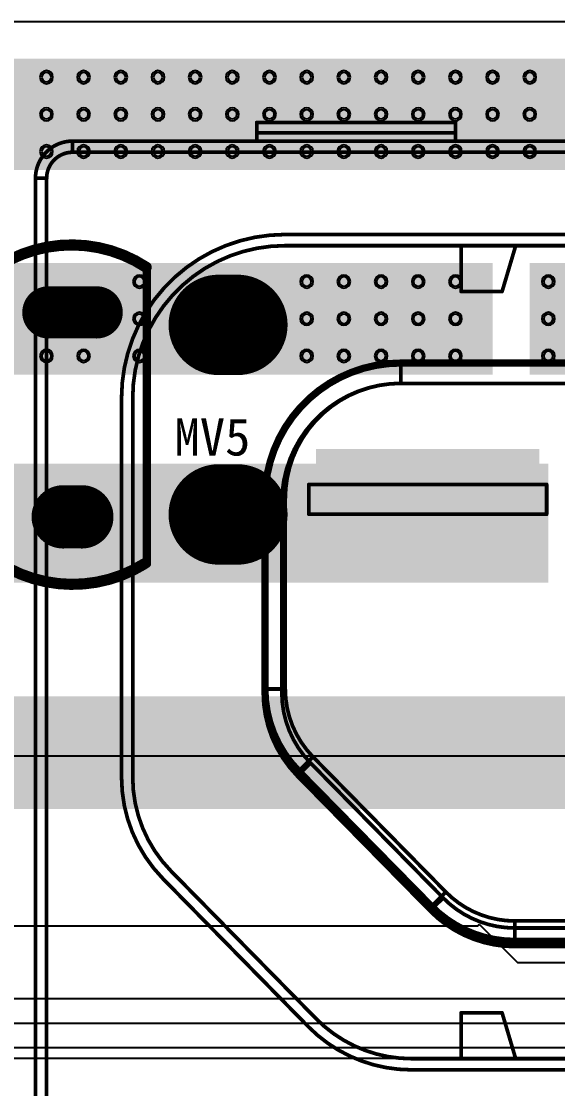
# Model space of a CAD drawing. Header units: inches. Extents: x 32166 to 66782, y 2386 to 7162.
# Drawn here: x 33259.8 to 33324.7, y 3836.2 to 3965.4 of the extents above; entities that cross this region are included whole.
import ezdxf

# ---------------------------------------------------------------- set-up
doc = ezdxf.new("R2010")
doc.units = ezdxf.units.IN
doc.header["$LTSCALE"] = 0.64311
doc.header["$MEASUREMENT"] = 0
for name, color, linetype in [('KEEPOUTLAYER', 6, 'CONTINUOUS'), ('MULTILAYER', 9, 'CONTINUOUS'), ('TOPLAYER', 1, 'CONTINUOUS'), ('TOPOVERLAY', 2, 'CONTINUOUS'), ('TOPSOLDER', 216, 'CONTINUOUS')]:
    doc.layers.add(name, color=color, linetype=linetype)
doc.styles.get("Standard").update_dxf_attribs({"font": 'txt', "width": 0.8})

msp = doc.modelspace()

# ---------------------------------------------------------------- linework, layer by layer
at = {"layer": 'KEEPOUTLAYER'}
msp.add_line((32666.61, 3965.35), (34174.11, 3965.35), dxfattribs=at)
at = {"layer": 'MULTILAYER'}
for points, const_width in [([(33283.72, 3928.61), (33285.97, 3928.61)], 11.25), ([(33268.94, 3930.12), (33263.09, 3930.12)], 5.4), ([(33283.72, 3905.66), (33285.97, 3905.66)], 11.25), ([(33267.14, 3905.37), (33264.89, 3905.37)], 6.75)]:
    msp.add_lwpolyline(points, dxfattribs=dict(at, const_width=const_width))
for points, const_width in [([(33286.53, 3928.61, 1), (33280.91, 3928.61, 1)], 5.63), ([(33288.78, 3928.61, 1), (33283.16, 3928.61, 1)], 5.63), ([(33263.09, 3931.47, 1), (33263.09, 3928.77, 1)], 2.7), ([(33268.94, 3931.47, 1), (33268.94, 3928.77, 1)], 2.7), ([(33286.53, 3905.66, 1), (33280.91, 3905.66, 1)], 5.63), ([(33288.78, 3905.66, 1), (33283.16, 3905.66, 1)], 5.63), ([(33264.89, 3907.06, 1), (33264.89, 3903.68, 1)], 3.37), ([(33267.14, 3907.06, 1), (33267.14, 3903.68, 1)], 3.37)]:
    msp.add_lwpolyline(points, format="xyb", close=True, dxfattribs=dict(at, const_width=const_width))
for centre, start, end in [((33262.86, 3958.6), 0, 180), ((33267.36, 3958.6), 0, 180), ((33271.86, 3958.6), 0, 180), ((33276.36, 3958.6), 0, 180), ((33280.86, 3958.6), 0, 180), ((33285.36, 3958.6), 0, 180), ((33289.86, 3958.6), 0, 180), ((33294.36, 3958.6), 0, 180), ((33298.86, 3958.6), 0, 180), ((33303.36, 3958.6), 0, 180), ((33307.86, 3958.6), 0, 180), ((33312.36, 3958.6), 0, 180), ((33316.86, 3958.6), 0, 180), ((33321.36, 3958.6), 0, 180), ((33262.86, 3958.6), 180, 0), ((33267.36, 3958.6), 180, 0), ((33271.86, 3958.6), 180, 0), ((33276.36, 3958.6), 180, 0), ((33280.86, 3958.6), 180, 0), ((33285.36, 3958.6), 180, 0), ((33289.86, 3958.6), 180, 0), ((33294.36, 3958.6), 180, 0), ((33298.86, 3958.6), 180, 0), ((33303.36, 3958.6), 180, 0), ((33307.86, 3958.6), 180, 0), ((33312.36, 3958.6), 180, 0), ((33316.86, 3958.6), 180, 0), ((33321.36, 3958.6), 180, 0), ((33262.86, 3954.1), 0, 180), ((33262.86, 3954.1), 180, 0), ((33267.36, 3954.1), 0, 180), ((33267.36, 3954.1), 180, 0), ((33271.86, 3954.1), 0, 180), ((33271.86, 3954.1), 180, 0), ((33276.36, 3954.1), 0, 180), ((33276.36, 3954.1), 180, 0), ((33280.86, 3954.1), 0, 180), ((33280.86, 3954.1), 180, 0), ((33285.36, 3954.1), 0, 180), ((33285.36, 3954.1), 180, 0), ((33289.86, 3954.1), 0, 180), ((33289.86, 3954.1), 180, 0), ((33294.36, 3954.1), 0, 180), ((33294.36, 3954.1), 180, 0), ((33298.86, 3954.1), 0, 180), ((33298.86, 3954.1), 180, 0), ((33303.36, 3954.1), 0, 180), ((33303.36, 3954.1), 180, 0), ((33307.86, 3954.1), 0, 180), ((33307.86, 3954.1), 180, 0), ((33312.36, 3954.1), 0, 180), ((33312.36, 3954.1), 180, 0), ((33316.86, 3954.1), 0, 180), ((33316.86, 3954.1), 180, 0), ((33321.36, 3954.1), 0, 180), ((33321.36, 3954.1), 180, 0), ((33262.86, 3949.6), 0, 180), ((33267.36, 3949.6), 0, 180), ((33271.86, 3949.6), 0, 180), ((33276.36, 3949.6), 0, 180), ((33280.86, 3949.6), 0, 180), ((33285.36, 3949.6), 0, 180), ((33289.86, 3949.6), 0, 180), ((33294.36, 3949.6), 0, 180), ((33298.86, 3949.6), 0, 180), ((33303.36, 3949.6), 0, 180), ((33307.86, 3949.6), 0, 180), ((33312.36, 3949.6), 0, 180), ((33316.86, 3949.6), 0, 180), ((33321.36, 3949.6), 0, 180), ((33262.86, 3949.6), 180, 0), ((33267.36, 3949.6), 180, 0), ((33271.86, 3949.6), 180, 0), ((33276.36, 3949.6), 180, 0), ((33280.86, 3949.6), 180, 0), ((33285.36, 3949.6), 180, 0), ((33289.86, 3949.6), 180, 0), ((33294.36, 3949.6), 180, 0), ((33298.86, 3949.6), 180, 0), ((33303.36, 3949.6), 180, 0), ((33307.86, 3949.6), 180, 0), ((33312.36, 3949.6), 180, 0), ((33316.86, 3949.6), 180, 0), ((33321.36, 3949.6), 180, 0), ((33274.11, 3933.85), 0, 180), ((33294.36, 3933.85), 0, 180), ((33298.86, 3933.85), 0, 180), ((33303.36, 3933.85), 0, 180), ((33307.86, 3933.85), 0, 180), ((33312.36, 3933.85), 0, 180), ((33323.61, 3933.85), 0, 180), ((33274.11, 3933.85), 180, 0), ((33294.36, 3933.85), 180, 0), ((33298.86, 3933.85), 180, 0), ((33303.36, 3933.85), 180, 0), ((33307.86, 3933.85), 180, 0), ((33312.36, 3933.85), 180, 0), ((33323.61, 3933.85), 180, 0), ((33274.11, 3929.35), 0, 180), ((33274.11, 3929.35), 180, 0), ((33294.36, 3929.35), 0, 180), ((33294.36, 3929.35), 180, 0), ((33298.86, 3929.35), 0, 180), ((33298.86, 3929.35), 180, 0), ((33303.36, 3929.35), 0, 180), ((33303.36, 3929.35), 180, 0), ((33307.86, 3929.35), 0, 180), ((33307.86, 3929.35), 180, 0), ((33312.36, 3929.35), 0, 180), ((33312.36, 3929.35), 180, 0), ((33323.61, 3929.35), 0, 180), ((33323.61, 3929.35), 180, 0), ((33262.86, 3924.85), 0, 180), ((33267.36, 3924.85), 0, 180), ((33274.11, 3924.85), 0, 180), ((33294.36, 3924.85), 0, 180), ((33298.86, 3924.85), 0, 180), ((33303.36, 3924.85), 0, 180), ((33307.86, 3924.85), 0, 180), ((33312.36, 3924.85), 0, 180), ((33323.61, 3924.85), 0, 180), ((33262.86, 3924.85), 180, 0), ((33267.36, 3924.85), 180, 0), ((33274.11, 3924.85), 180, 0), ((33294.36, 3924.85), 180, 0), ((33298.86, 3924.85), 180, 0), ((33303.36, 3924.85), 180, 0), ((33307.86, 3924.85), 180, 0), ((33312.36, 3924.85), 180, 0), ((33323.61, 3924.85), 180, 0)]:
    msp.add_arc(centre, 0.562, start, end, dxfattribs=at)
msp.add_solid([(33322.06, 3913.11), (33295.96, 3913.11), (33322.06, 3901.86), (33295.96, 3901.86)], dxfattribs=at)
at = {"layer": 'TOPLAYER'}
for p, q in [((33203.82, 3855.87), (33315.06, 3855.87)), ((33315.06, 3855.87), (33315.24, 3856.05)), ((33315.24, 3856.05), (33319.88, 3851.41)), ((33319.88, 3851.41), (33360.33, 3851.41)), ((33365.42, 3847.02), (33232.65, 3847.02)), ((33231.43, 3844.07), (33379.71, 3844.07)), ((33233.93, 3841.12), (33378.27, 3841.12)), ((33378.09, 3839.8), (33242.21, 3839.8))]:
    msp.add_line(p, q, dxfattribs=at)
for points, const_width in [([(33283.72, 3928.61), (33285.97, 3928.61)], 11.25), ([(33268.94, 3930.12), (33263.09, 3930.12)], 5.4), ([(33283.72, 3905.66), (33285.97, 3905.66)], 11.25), ([(33267.14, 3905.37), (33264.89, 3905.37)], 6.75)]:
    msp.add_lwpolyline(points, dxfattribs=dict(at, const_width=const_width))
for points, const_width in [([(33286.53, 3928.61, 1), (33280.91, 3928.61, 1)], 5.63), ([(33288.78, 3928.61, 1), (33283.16, 3928.61, 1)], 5.63), ([(33263.09, 3931.47, 1), (33263.09, 3928.77, 1)], 2.7), ([(33268.94, 3931.47, 1), (33268.94, 3928.77, 1)], 2.7), ([(33286.53, 3905.66, 1), (33280.91, 3905.66, 1)], 5.63), ([(33288.78, 3905.66, 1), (33283.16, 3905.66, 1)], 5.63), ([(33264.89, 3907.06, 1), (33264.89, 3903.68, 1)], 3.37), ([(33267.14, 3907.06, 1), (33267.14, 3903.68, 1)], 3.37)]:
    msp.add_lwpolyline(points, format="xyb", close=True, dxfattribs=dict(at, const_width=const_width))
for centre, start, end in [((33262.86, 3958.6), 0, 180), ((33267.36, 3958.6), 0, 180), ((33271.86, 3958.6), 0, 180), ((33276.36, 3958.6), 0, 180), ((33280.86, 3958.6), 0, 180), ((33285.36, 3958.6), 0, 180), ((33289.86, 3958.6), 0, 180), ((33294.36, 3958.6), 0, 180), ((33298.86, 3958.6), 0, 180), ((33303.36, 3958.6), 0, 180), ((33307.86, 3958.6), 0, 180), ((33312.36, 3958.6), 0, 180), ((33316.86, 3958.6), 0, 180), ((33321.36, 3958.6), 0, 180), ((33262.86, 3958.6), 180, 0), ((33267.36, 3958.6), 180, 0), ((33271.86, 3958.6), 180, 0), ((33276.36, 3958.6), 180, 0), ((33280.86, 3958.6), 180, 0), ((33285.36, 3958.6), 180, 0), ((33289.86, 3958.6), 180, 0), ((33294.36, 3958.6), 180, 0), ((33298.86, 3958.6), 180, 0), ((33303.36, 3958.6), 180, 0), ((33307.86, 3958.6), 180, 0), ((33312.36, 3958.6), 180, 0), ((33316.86, 3958.6), 180, 0), ((33321.36, 3958.6), 180, 0), ((33262.86, 3954.1), 0, 180), ((33262.86, 3954.1), 180, 0), ((33267.36, 3954.1), 0, 180), ((33267.36, 3954.1), 180, 0), ((33271.86, 3954.1), 0, 180), ((33271.86, 3954.1), 180, 0), ((33276.36, 3954.1), 0, 180), ((33276.36, 3954.1), 180, 0), ((33280.86, 3954.1), 0, 180), ((33280.86, 3954.1), 180, 0), ((33285.36, 3954.1), 0, 180), ((33285.36, 3954.1), 180, 0), ((33289.86, 3954.1), 0, 180), ((33289.86, 3954.1), 180, 0), ((33294.36, 3954.1), 0, 180), ((33294.36, 3954.1), 180, 0), ((33298.86, 3954.1), 0, 180), ((33298.86, 3954.1), 180, 0), ((33303.36, 3954.1), 0, 180), ((33303.36, 3954.1), 180, 0), ((33307.86, 3954.1), 0, 180), ((33307.86, 3954.1), 180, 0), ((33312.36, 3954.1), 0, 180), ((33312.36, 3954.1), 180, 0), ((33316.86, 3954.1), 0, 180), ((33316.86, 3954.1), 180, 0), ((33321.36, 3954.1), 0, 180), ((33321.36, 3954.1), 180, 0), ((33262.86, 3949.6), 0, 180), ((33267.36, 3949.6), 0, 180), ((33271.86, 3949.6), 0, 180), ((33276.36, 3949.6), 0, 180), ((33280.86, 3949.6), 0, 180), ((33285.36, 3949.6), 0, 180), ((33289.86, 3949.6), 0, 180), ((33294.36, 3949.6), 0, 180), ((33298.86, 3949.6), 0, 180), ((33303.36, 3949.6), 0, 180), ((33307.86, 3949.6), 0, 180), ((33312.36, 3949.6), 0, 180), ((33316.86, 3949.6), 0, 180), ((33321.36, 3949.6), 0, 180), ((33262.86, 3949.6), 180, 0), ((33267.36, 3949.6), 180, 0), ((33271.86, 3949.6), 180, 0), ((33276.36, 3949.6), 180, 0), ((33280.86, 3949.6), 180, 0), ((33285.36, 3949.6), 180, 0), ((33289.86, 3949.6), 180, 0), ((33294.36, 3949.6), 180, 0), ((33298.86, 3949.6), 180, 0), ((33303.36, 3949.6), 180, 0), ((33307.86, 3949.6), 180, 0), ((33312.36, 3949.6), 180, 0), ((33316.86, 3949.6), 180, 0), ((33321.36, 3949.6), 180, 0), ((33274.11, 3933.85), 0, 180), ((33294.36, 3933.85), 0, 180), ((33298.86, 3933.85), 0, 180), ((33303.36, 3933.85), 0, 180), ((33307.86, 3933.85), 0, 180), ((33312.36, 3933.85), 0, 180), ((33323.61, 3933.85), 0, 180), ((33274.11, 3933.85), 180, 0), ((33294.36, 3933.85), 180, 0), ((33298.86, 3933.85), 180, 0), ((33303.36, 3933.85), 180, 0), ((33307.86, 3933.85), 180, 0), ((33312.36, 3933.85), 180, 0), ((33323.61, 3933.85), 180, 0), ((33274.11, 3929.35), 0, 180), ((33274.11, 3929.35), 180, 0), ((33294.36, 3929.35), 0, 180), ((33294.36, 3929.35), 180, 0), ((33298.86, 3929.35), 0, 180), ((33298.86, 3929.35), 180, 0), ((33303.36, 3929.35), 0, 180), ((33303.36, 3929.35), 180, 0), ((33307.86, 3929.35), 0, 180), ((33307.86, 3929.35), 180, 0), ((33312.36, 3929.35), 0, 180), ((33312.36, 3929.35), 180, 0), ((33323.61, 3929.35), 0, 180), ((33323.61, 3929.35), 180, 0), ((33262.86, 3924.85), 0, 180), ((33267.36, 3924.85), 0, 180), ((33274.11, 3924.85), 0, 180), ((33294.36, 3924.85), 0, 180), ((33298.86, 3924.85), 0, 180), ((33303.36, 3924.85), 0, 180), ((33307.86, 3924.85), 0, 180), ((33312.36, 3924.85), 0, 180), ((33323.61, 3924.85), 0, 180), ((33262.86, 3924.85), 180, 0), ((33267.36, 3924.85), 180, 0), ((33274.11, 3924.85), 180, 0), ((33294.36, 3924.85), 180, 0), ((33298.86, 3924.85), 180, 0), ((33303.36, 3924.85), 180, 0), ((33307.86, 3924.85), 180, 0), ((33312.36, 3924.85), 180, 0), ((33323.61, 3924.85), 180, 0)]:
    msp.add_arc(centre, 0.562, start, end, dxfattribs=at)
for points in [[(32925.36, 3947.35), (33413.61, 3947.35), (32925.36, 3960.85), (33413.61, 3960.85)], [(32911.86, 3922.6), (33316.86, 3922.6), (32911.86, 3936.1), (33316.86, 3936.1)], [(33321.36, 3922.6), (33928.86, 3922.6), (33321.36, 3936.1), (33928.86, 3936.1)], [(33322.06, 3913.11), (33295.96, 3913.11), (33322.06, 3901.86), (33295.96, 3901.86)], [(33242.61, 3897.85), (33323.61, 3897.85), (33242.61, 3911.35), (33323.61, 3911.35)], [(33167.91, 3870), (33514.19, 3870), (33167.91, 3883.63), (33514.19, 3883.63)]]:
    msp.add_solid(points, dxfattribs=at)
at = {"layer": 'TOPOVERLAY'}
for points, const_width in [([(33288.31, 3950.86), (33288.31, 3953.11)], 0.45), ([(33288.31, 3953.11), (33312.38, 3953.11)], 0.45), ([(33312.38, 3950.86), (33312.38, 3953.11)], 0.45), ([(33266.03, 3949.51), (33266.03, 3950.86)], 0.45), ([(33266.03, 3950.86), (33414.98, 3950.86)], 0.45), ([(33288.31, 3951.85), (33312.38, 3951.85)], 0.45), ([(33266.03, 3949.51), (33414.98, 3949.51)], 0.45), ([(33261.53, 3831.61), (33261.53, 3946.36)], 0.45), ([(33261.53, 3946.36), (33262.88, 3946.36)], 0.45), ([(33262.88, 3831.61), (33262.88, 3946.36)], 0.45), ([(33291.73, 3939.55), (33389.29, 3939.55)], 0.45), ([(33291.73, 3938.2), (33389.29, 3938.2)], 0.45), ([(33313.06, 3932.64), (33313.06, 3938.13)], 0.45), ([(33318.01, 3932.64), (33319.64, 3938.13)], 0.45), ([(33275.01, 3899.7), (33275.01, 3935.59)], 1.03), ([(33313.06, 3932.64), (33318.01, 3932.64)], 0.45), ([(33305.75, 3921.53), (33305.75, 3924.2)], 0.45), ([(33305.75, 3924.2), (33375.27, 3924.2)], 0.45), ([(33305.75, 3923.78), (33375.27, 3923.78)], 0.45), ([(33305.75, 3921.53), (33305.75, 3923.78)], 0.45), ([(33305.75, 3923.78), (33375.27, 3923.78)], 0.45), ([(33305.75, 3921.53), (33375.27, 3921.53)], 0.45), ([(33305.75, 3921.53), (33375.27, 3921.53)], 0.45), ([(33271.95, 3873.83), (33271.95, 3919.77)], 0.45), ([(33273.3, 3873.83), (33273.3, 3919.77)], 0.45), ([(33294.61, 3905.69), (33294.61, 3909.29)], 0.45), ([(33294.61, 3909.29), (33323.41, 3909.29)], 0.45), ([(33323.41, 3905.69), (33323.41, 3909.29)], 0.45), ([(33289.1, 3884.53), (33289.1, 3907.55)], 0.45), ([(33289.1, 3907.55), (33291.77, 3907.55)], 0.45), ([(33289.1, 3884.09), (33289.1, 3907.13)], 0.45), ([(33289.1, 3907.13), (33291.35, 3907.13)], 0.45), ([(33289.52, 3884.53), (33289.52, 3907.55)], 0.45), ([(33291.35, 3884.09), (33291.35, 3907.13)], 0.45), ([(33291.77, 3884.53), (33291.77, 3907.55)], 0.45), ([(33294.61, 3905.69), (33323.41, 3905.69)], 0.45), ([(33289.1, 3884.53), (33291.77, 3884.53)], 0.45), ([(33293.23, 3874.44), (33295.13, 3876.31)], 0.45), ([(33295.13, 3876.31), (33311.2, 3859.96)], 0.45), ([(33293.23, 3873.99), (33294.83, 3875.57)], 0.45), ([(33293.53, 3874.73), (33309.6, 3858.38)], 0.45), ([(33294.83, 3875.57), (33310.88, 3859.24)], 0.45), ([(33293.23, 3874.44), (33309.3, 3858.08)], 0.45), ([(33293.23, 3873.99), (33309.28, 3857.66)], 0.45), ([(33277.94, 3862.49), (33295.5, 3844.62)], 0.45), ([(33276.98, 3861.55), (33294.54, 3843.67)], 0.45), ([(33309.28, 3857.66), (33310.88, 3859.24)], 0.45), ([(33309.3, 3858.08), (33311.2, 3859.96)], 0.45), ([(33319.55, 3853.35), (33319.55, 3855.6)], 0.45), ([(33319.55, 3855.6), (33361.47, 3855.6)], 0.45), ([(33319.57, 3853.78), (33319.57, 3856.45)], 0.45), ([(33319.57, 3856.45), (33361.45, 3856.45)], 0.45), ([(33319.57, 3854.2), (33361.45, 3854.2)], 0.45), ([(33319.55, 3853.35), (33361.47, 3853.35)], 0.45), ([(33319.57, 3853.78), (33361.45, 3853.78)], 0.45), ([(33313.06, 3839.84), (33313.06, 3845.34)], 0.45), ([(33313.06, 3845.34), (33318.01, 3845.34)], 0.45), ([(33318.01, 3845.34), (33319.64, 3839.84)], 0.45), ([(33307.04, 3839.78), (33373.97, 3839.78)], 0.45), ([(33307.04, 3838.43), (33373.97, 3838.43)], 0.45)]:
    msp.add_lwpolyline(points, dxfattribs=dict(at, const_width=const_width))
for points, const_width in [([(33288.2, 3953.11, 1), (33288.42, 3953.11, 1)], 0.225), ([(33288.2, 3953.11, 1), (33288.42, 3953.11, 1)], 0.225), ([(33312.27, 3953.11, 1), (33312.5, 3953.11, 1)], 0.225), ([(33312.27, 3953.11, 1), (33312.5, 3953.11, 1)], 0.225), ([(33265.92, 3950.86, 1), (33266.15, 3950.86, 1)], 0.225), ([(33265.92, 3950.86, 1), (33266.15, 3950.86, 1)], 0.225), ([(33265.92, 3950.86, 1), (33266.15, 3950.86, 1)], 0.225), ([(33288.2, 3951.85, 1), (33288.42, 3951.85, 1)], 0.225), ([(33288.2, 3950.86, 1), (33288.42, 3950.86, 1)], 0.225), ([(33312.27, 3951.85, 1), (33312.5, 3951.85, 1)], 0.225), ([(33312.27, 3950.86, 1), (33312.5, 3950.86, 1)], 0.225), ([(33265.92, 3949.51, 1), (33266.15, 3949.51, 1)], 0.225), ([(33265.92, 3949.51, 1), (33266.15, 3949.51, 1)], 0.225), ([(33265.92, 3949.51, 1), (33266.15, 3949.51, 1)], 0.225), ([(33261.42, 3946.36, 1), (33261.65, 3946.36, 1)], 0.225), ([(33261.42, 3946.36, 1), (33261.65, 3946.36, 1)], 0.225), ([(33261.42, 3946.36, 1), (33261.65, 3946.36, 1)], 0.225), ([(33262.77, 3946.36, 1), (33263, 3946.36, 1)], 0.225), ([(33262.77, 3946.36, 1), (33263, 3946.36, 1)], 0.225), ([(33262.77, 3946.36, 1), (33263, 3946.36, 1)], 0.225), ([(33291.62, 3939.55, 1), (33291.84, 3939.55, 1)], 0.225), ([(33291.62, 3939.55, 1), (33291.84, 3939.55, 1)], 0.225), ([(33291.62, 3938.2, 1), (33291.84, 3938.2, 1)], 0.225), ([(33291.62, 3938.2, 1), (33291.84, 3938.2, 1)], 0.225), ([(33312.95, 3938.13, 1), (33313.17, 3938.13, 1)], 0.225), ([(33319.52, 3938.13, 1), (33319.75, 3938.13, 1)], 0.225), ([(33274.93, 3935.93, 1), (33274.93, 3935.25, 1)], 0.675), ([(33275.01, 3935.85, 1), (33275.01, 3935.33, 1)], 0.517), ([(33312.95, 3932.64, 1), (33313.17, 3932.64, 1)], 0.225), ([(33312.95, 3932.64, 1), (33313.17, 3932.64, 1)], 0.225), ([(33317.9, 3932.64, 1), (33318.12, 3932.64, 1)], 0.225), ([(33317.9, 3932.64, 1), (33318.12, 3932.64, 1)], 0.225), ([(33305.63, 3924.2, 1), (33305.86, 3924.2, 1)], 0.225), ([(33305.63, 3924.2, 1), (33305.86, 3924.2, 1)], 0.225), ([(33305.63, 3924.2, 1), (33305.86, 3924.2, 1)], 0.225), ([(33305.63, 3923.78, 1), (33305.86, 3923.78, 1)], 0.225), ([(33305.63, 3923.78, 1), (33305.86, 3923.78, 1)], 0.225), ([(33305.63, 3923.78, 1), (33305.86, 3923.78, 1)], 0.225), ([(33305.63, 3923.78, 1), (33305.86, 3923.78, 1)], 0.225), ([(33305.63, 3923.78, 1), (33305.86, 3923.78, 1)], 0.225), ([(33305.63, 3921.53, 1), (33305.86, 3921.53, 1)], 0.225), ([(33305.63, 3921.53, 1), (33305.86, 3921.53, 1)], 0.225), ([(33305.63, 3921.53, 1), (33305.86, 3921.53, 1)], 0.225), ([(33305.63, 3921.53, 1), (33305.86, 3921.53, 1)], 0.225), ([(33305.63, 3921.53, 1), (33305.86, 3921.53, 1)], 0.225), ([(33305.63, 3921.53, 1), (33305.86, 3921.53, 1)], 0.225), ([(33271.84, 3919.77, 1), (33272.06, 3919.77, 1)], 0.225), ([(33271.84, 3919.77, 1), (33272.06, 3919.77, 1)], 0.225), ([(33273.19, 3919.77, 1), (33273.41, 3919.77, 1)], 0.225), ([(33273.19, 3919.77, 1), (33273.41, 3919.77, 1)], 0.225), ([(33294.5, 3909.29, 1), (33294.72, 3909.29, 1)], 0.225), ([(33294.5, 3909.29, 1), (33294.72, 3909.29, 1)], 0.225), ([(33323.3, 3909.29, 1), (33323.52, 3909.29, 1)], 0.225), ([(33323.3, 3909.29, 1), (33323.52, 3909.29, 1)], 0.225), ([(33288.98, 3907.55, 1), (33289.21, 3907.55, 1)], 0.225), ([(33288.98, 3907.55, 1), (33289.21, 3907.55, 1)], 0.225), ([(33288.98, 3907.55, 1), (33289.21, 3907.55, 1)], 0.225), ([(33288.98, 3907.13, 1), (33289.21, 3907.13, 1)], 0.225), ([(33288.98, 3907.13, 1), (33289.21, 3907.13, 1)], 0.225), ([(33288.98, 3907.13, 1), (33289.21, 3907.13, 1)], 0.225), ([(33289.41, 3907.55, 1), (33289.63, 3907.55, 1)], 0.225), ([(33289.41, 3907.55, 1), (33289.63, 3907.55, 1)], 0.225), ([(33291.23, 3907.13, 1), (33291.46, 3907.13, 1)], 0.225), ([(33291.23, 3907.13, 1), (33291.46, 3907.13, 1)], 0.225), ([(33291.23, 3907.13, 1), (33291.46, 3907.13, 1)], 0.225), ([(33291.66, 3907.55, 1), (33291.88, 3907.55, 1)], 0.225), ([(33291.66, 3907.55, 1), (33291.88, 3907.55, 1)], 0.225), ([(33291.66, 3907.55, 1), (33291.88, 3907.55, 1)], 0.225), ([(33294.5, 3905.69, 1), (33294.72, 3905.69, 1)], 0.225), ([(33294.5, 3905.69, 1), (33294.72, 3905.69, 1)], 0.225), ([(33323.3, 3905.69, 1), (33323.52, 3905.69, 1)], 0.225), ([(33323.3, 3905.69, 1), (33323.52, 3905.69, 1)], 0.225), ([(33274.74, 3900.04, 1), (33274.74, 3899.37, 1)], 0.675), ([(33275.01, 3899.96, 1), (33275.01, 3899.44, 1)], 0.517), ([(33288.98, 3884.53, 1), (33289.21, 3884.53, 1)], 0.225), ([(33288.98, 3884.53, 1), (33289.21, 3884.53, 1)], 0.225), ([(33288.98, 3884.53, 1), (33289.21, 3884.53, 1)], 0.225), ([(33288.98, 3884.09, 1), (33289.21, 3884.09, 1)], 0.225), ([(33288.98, 3884.09, 1), (33289.21, 3884.09, 1)], 0.225), ([(33289.41, 3884.53, 1), (33289.63, 3884.53, 1)], 0.225), ([(33289.41, 3884.53, 1), (33289.63, 3884.53, 1)], 0.225), ([(33291.23, 3884.09, 1), (33291.46, 3884.09, 1)], 0.225), ([(33291.23, 3884.09, 1), (33291.46, 3884.09, 1)], 0.225), ([(33291.66, 3884.53, 1), (33291.88, 3884.53, 1)], 0.225), ([(33291.66, 3884.53, 1), (33291.88, 3884.53, 1)], 0.225), ([(33291.66, 3884.53, 1), (33291.88, 3884.53, 1)], 0.225), ([(33295.02, 3876.31, 1), (33295.25, 3876.31, 1)], 0.225), ([(33295.02, 3876.31, 1), (33295.25, 3876.31, 1)], 0.225), ([(33295.02, 3876.31, 1), (33295.25, 3876.31, 1)], 0.225), ([(33293.42, 3874.73, 1), (33293.64, 3874.73, 1)], 0.225), ([(33293.42, 3874.73, 1), (33293.64, 3874.73, 1)], 0.225), ([(33294.72, 3875.57, 1), (33294.94, 3875.57, 1)], 0.225), ([(33294.72, 3875.57, 1), (33294.94, 3875.57, 1)], 0.225), ([(33294.72, 3875.57, 1), (33294.94, 3875.57, 1)], 0.225), ([(33271.84, 3873.83, 1), (33272.06, 3873.83, 1)], 0.225), ([(33271.84, 3873.83, 1), (33272.06, 3873.83, 1)], 0.225), ([(33273.19, 3873.83, 1), (33273.41, 3873.83, 1)], 0.225), ([(33273.19, 3873.83, 1), (33273.41, 3873.83, 1)], 0.225), ([(33293.11, 3874.44, 1), (33293.34, 3874.44, 1)], 0.225), ([(33293.11, 3874.44, 1), (33293.34, 3874.44, 1)], 0.225), ([(33293.11, 3874.44, 1), (33293.34, 3874.44, 1)], 0.225), ([(33293.11, 3873.99, 1), (33293.34, 3873.99, 1)], 0.225), ([(33293.11, 3873.99, 1), (33293.34, 3873.99, 1)], 0.225), ([(33293.11, 3873.99, 1), (33293.34, 3873.99, 1)], 0.225), ([(33277.83, 3862.49, 1), (33278.05, 3862.49, 1)], 0.225), ([(33277.83, 3862.49, 1), (33278.05, 3862.49, 1)], 0.225), ([(33276.86, 3861.55, 1), (33277.09, 3861.55, 1)], 0.225), ([(33276.86, 3861.55, 1), (33277.09, 3861.55, 1)], 0.225), ([(33310.77, 3859.24, 1), (33310.99, 3859.24, 1)], 0.225), ([(33310.77, 3859.24, 1), (33310.99, 3859.24, 1)], 0.225), ([(33310.77, 3859.24, 1), (33310.99, 3859.24, 1)], 0.225), ([(33311.09, 3859.96, 1), (33311.32, 3859.96, 1)], 0.225), ([(33311.09, 3859.96, 1), (33311.32, 3859.96, 1)], 0.225), ([(33311.09, 3859.96, 1), (33311.32, 3859.96, 1)], 0.225), ([(33309.18, 3858.08, 1), (33309.41, 3858.08, 1)], 0.225), ([(33309.18, 3858.08, 1), (33309.41, 3858.08, 1)], 0.225), ([(33309.18, 3858.08, 1), (33309.41, 3858.08, 1)], 0.225), ([(33309.49, 3858.38, 1), (33309.71, 3858.38, 1)], 0.225), ([(33309.49, 3858.38, 1), (33309.71, 3858.38, 1)], 0.225), ([(33309.17, 3857.66, 1), (33309.39, 3857.66, 1)], 0.225), ([(33309.17, 3857.66, 1), (33309.39, 3857.66, 1)], 0.225), ([(33309.17, 3857.66, 1), (33309.39, 3857.66, 1)], 0.225), ([(33319.44, 3855.6, 1), (33319.66, 3855.6, 1)], 0.225), ([(33319.44, 3855.6, 1), (33319.66, 3855.6, 1)], 0.225), ([(33319.44, 3855.6, 1), (33319.66, 3855.6, 1)], 0.225), ([(33319.45, 3856.45, 1), (33319.68, 3856.45, 1)], 0.225), ([(33319.45, 3856.45, 1), (33319.68, 3856.45, 1)], 0.225), ([(33319.45, 3856.45, 1), (33319.68, 3856.45, 1)], 0.225), ([(33319.45, 3854.2, 1), (33319.68, 3854.2, 1)], 0.225), ([(33319.45, 3854.2, 1), (33319.68, 3854.2, 1)], 0.225), ([(33319.44, 3853.35, 1), (33319.66, 3853.35, 1)], 0.225), ([(33319.44, 3853.35, 1), (33319.66, 3853.35, 1)], 0.225), ([(33319.44, 3853.35, 1), (33319.66, 3853.35, 1)], 0.225), ([(33319.45, 3853.78, 1), (33319.68, 3853.78, 1)], 0.225), ([(33319.45, 3853.78, 1), (33319.68, 3853.78, 1)], 0.225), ([(33319.45, 3853.78, 1), (33319.68, 3853.78, 1)], 0.225), ([(33312.95, 3845.34, 1), (33313.17, 3845.34, 1)], 0.225), ([(33312.95, 3845.34, 1), (33313.17, 3845.34, 1)], 0.225), ([(33317.9, 3845.34, 1), (33318.12, 3845.34, 1)], 0.225), ([(33317.9, 3845.34, 1), (33318.12, 3845.34, 1)], 0.225), ([(33294.43, 3843.67, 1), (33294.65, 3843.67, 1)], 0.225), ([(33294.43, 3843.67, 1), (33294.65, 3843.67, 1)], 0.225), ([(33295.39, 3844.62, 1), (33295.62, 3844.62, 1)], 0.225), ([(33295.39, 3844.62, 1), (33295.62, 3844.62, 1)], 0.225), ([(33306.93, 3839.78, 1), (33307.16, 3839.78, 1)], 0.225), ([(33306.93, 3839.78, 1), (33307.16, 3839.78, 1)], 0.225), ([(33312.95, 3839.84, 1), (33313.17, 3839.84, 1)], 0.225), ([(33319.52, 3839.84, 1), (33319.75, 3839.84, 1)], 0.225), ([(33306.93, 3838.43, 1), (33307.16, 3838.43, 1)], 0.225), ([(33306.93, 3838.43, 1), (33307.16, 3838.43, 1)], 0.225)]:
    msp.add_lwpolyline(points, format="xyb", close=True, dxfattribs=dict(at, const_width=const_width))
for points, const_width in [([(33261.53, 3946.36, -0.414214), (33266.03, 3950.86)], 0.45), ([(33262.88, 3946.36, -0.414214), (33266.03, 3949.51)], 0.45), ([(33271.95, 3919.77, -0.414214), (33291.73, 3939.55)], 0.45), ([(33257.18, 3935.79, -0.29277), (33274.93, 3935.59)], 1.35), ([(33273.3, 3919.77, -0.414214), (33291.73, 3938.2)], 0.45), ([(33289.1, 3907.55, -0.414214), (33305.75, 3924.2)], 0.45), ([(33289.1, 3907.13, -0.414214), (33305.75, 3923.78)], 0.45), ([(33289.52, 3907.55, -0.414214), (33305.75, 3923.78)], 0.45), ([(33291.35, 3907.13, -0.414214), (33305.75, 3921.53)], 0.45), ([(33291.77, 3907.55, -0.414214), (33305.75, 3921.53)], 0.45), ([(33274.74, 3899.7, -0.29277), (33256.98, 3899.9)], 1.35), ([(33293.23, 3874.44, -0.196645), (33289.1, 3884.53)], 0.45), ([(33293.23, 3873.99, -0.196645), (33289.1, 3884.09)], 0.45), ([(33293.53, 3874.73, -0.196645), (33289.52, 3884.53)], 0.45), ([(33294.83, 3875.57, -0.196645), (33291.35, 3884.09)], 0.45), ([(33295.13, 3876.31, -0.196645), (33291.77, 3884.53)], 0.45), ([(33276.98, 3861.55, -0.196645), (33271.95, 3873.83)], 0.45), ([(33277.94, 3862.49, -0.196645), (33273.3, 3873.83)], 0.45), ([(33319.55, 3855.6, -0.201181), (33310.88, 3859.24)], 0.45), ([(33319.57, 3856.45, -0.201181), (33311.2, 3859.96)], 0.45), ([(33319.57, 3853.78, -0.201181), (33309.3, 3858.08)], 0.45), ([(33319.57, 3854.2, -0.201181), (33309.6, 3858.38)], 0.45), ([(33319.55, 3853.35, -0.201181), (33309.28, 3857.66)], 0.45), ([(33307.04, 3838.43, -0.201181), (33294.54, 3843.67)], 0.45), ([(33307.04, 3839.78, -0.201181), (33295.5, 3844.62)], 0.45)]:
    msp.add_lwpolyline(points, format="xyb", dxfattribs=dict(at, const_width=const_width))
at = {"layer": 'TOPSOLDER'}
msp.add_line((33173.9, 3876.43), (33508.61, 3876.43), dxfattribs=at)
for points, const_width in [([(33283.72, 3928.61), (33285.97, 3928.61)], 12.16), ([(33268.94, 3930.12), (33263.09, 3930.12)], 6.31), ([(33283.72, 3905.66), (33285.97, 3905.66)], 12.16), ([(33267.14, 3905.37), (33264.89, 3905.37)], 7.66)]:
    msp.add_lwpolyline(points, dxfattribs=dict(at, const_width=const_width))
for points, const_width in [([(33286.76, 3928.61, 1), (33280.68, 3928.61, 1)], 6.08), ([(33289.01, 3928.61, 1), (33282.93, 3928.61, 1)], 6.08), ([(33263.09, 3931.7, 1), (33263.09, 3928.54, 1)], 3.16), ([(33268.94, 3931.7, 1), (33268.94, 3928.54, 1)], 3.16), ([(33286.76, 3905.66, 1), (33280.68, 3905.66, 1)], 6.08), ([(33289.01, 3905.66, 1), (33282.93, 3905.66, 1)], 6.08), ([(33264.89, 3907.29, 1), (33264.89, 3903.45, 1)], 3.83), ([(33267.14, 3907.29, 1), (33267.14, 3903.45, 1)], 3.83)]:
    msp.add_lwpolyline(points, format="xyb", close=True, dxfattribs=dict(at, const_width=const_width))
for centre, start, end in [((33262.86, 3958.6), 0, 180), ((33267.36, 3958.6), 0, 180), ((33271.86, 3958.6), 0, 180), ((33276.36, 3958.6), 0, 180), ((33280.86, 3958.6), 0, 180), ((33285.36, 3958.6), 0, 180), ((33289.86, 3958.6), 0, 180), ((33294.36, 3958.6), 0, 180), ((33298.86, 3958.6), 0, 180), ((33303.36, 3958.6), 0, 180), ((33307.86, 3958.6), 0, 180), ((33312.36, 3958.6), 0, 180), ((33316.86, 3958.6), 0, 180), ((33321.36, 3958.6), 0, 180), ((33262.86, 3958.6), 180, 0), ((33267.36, 3958.6), 180, 0), ((33271.86, 3958.6), 180, 0), ((33276.36, 3958.6), 180, 0), ((33280.86, 3958.6), 180, 0), ((33285.36, 3958.6), 180, 0), ((33289.86, 3958.6), 180, 0), ((33294.36, 3958.6), 180, 0), ((33298.86, 3958.6), 180, 0), ((33303.36, 3958.6), 180, 0), ((33307.86, 3958.6), 180, 0), ((33312.36, 3958.6), 180, 0), ((33316.86, 3958.6), 180, 0), ((33321.36, 3958.6), 180, 0), ((33262.86, 3954.1), 0, 180), ((33262.86, 3954.1), 180, 0), ((33267.36, 3954.1), 0, 180), ((33267.36, 3954.1), 180, 0), ((33271.86, 3954.1), 0, 180), ((33271.86, 3954.1), 180, 0), ((33276.36, 3954.1), 0, 180), ((33276.36, 3954.1), 180, 0), ((33280.86, 3954.1), 0, 180), ((33280.86, 3954.1), 180, 0), ((33285.36, 3954.1), 0, 180), ((33285.36, 3954.1), 180, 0), ((33289.86, 3954.1), 0, 180), ((33289.86, 3954.1), 180, 0), ((33294.36, 3954.1), 0, 180), ((33294.36, 3954.1), 180, 0), ((33298.86, 3954.1), 0, 180), ((33298.86, 3954.1), 180, 0), ((33303.36, 3954.1), 0, 180), ((33303.36, 3954.1), 180, 0), ((33307.86, 3954.1), 0, 180), ((33307.86, 3954.1), 180, 0), ((33312.36, 3954.1), 0, 180), ((33312.36, 3954.1), 180, 0), ((33316.86, 3954.1), 0, 180), ((33316.86, 3954.1), 180, 0), ((33321.36, 3954.1), 0, 180), ((33321.36, 3954.1), 180, 0), ((33262.86, 3949.6), 0, 180), ((33267.36, 3949.6), 0, 180), ((33271.86, 3949.6), 0, 180), ((33276.36, 3949.6), 0, 180), ((33280.86, 3949.6), 0, 180), ((33285.36, 3949.6), 0, 180), ((33289.86, 3949.6), 0, 180), ((33294.36, 3949.6), 0, 180), ((33298.86, 3949.6), 0, 180), ((33303.36, 3949.6), 0, 180), ((33307.86, 3949.6), 0, 180), ((33312.36, 3949.6), 0, 180), ((33316.86, 3949.6), 0, 180), ((33321.36, 3949.6), 0, 180), ((33262.86, 3949.6), 180, 0), ((33267.36, 3949.6), 180, 0), ((33271.86, 3949.6), 180, 0), ((33276.36, 3949.6), 180, 0), ((33280.86, 3949.6), 180, 0), ((33285.36, 3949.6), 180, 0), ((33289.86, 3949.6), 180, 0), ((33294.36, 3949.6), 180, 0), ((33298.86, 3949.6), 180, 0), ((33303.36, 3949.6), 180, 0), ((33307.86, 3949.6), 180, 0), ((33312.36, 3949.6), 180, 0), ((33316.86, 3949.6), 180, 0), ((33321.36, 3949.6), 180, 0), ((33274.11, 3933.85), 0, 180), ((33294.36, 3933.85), 0, 180), ((33298.86, 3933.85), 0, 180), ((33303.36, 3933.85), 0, 180), ((33307.86, 3933.85), 0, 180), ((33312.36, 3933.85), 0, 180), ((33323.61, 3933.85), 0, 180), ((33274.11, 3933.85), 180, 0), ((33294.36, 3933.85), 180, 0), ((33298.86, 3933.85), 180, 0), ((33303.36, 3933.85), 180, 0), ((33307.86, 3933.85), 180, 0), ((33312.36, 3933.85), 180, 0), ((33323.61, 3933.85), 180, 0), ((33274.11, 3929.35), 0, 180), ((33274.11, 3929.35), 180, 0), ((33294.36, 3929.35), 0, 180), ((33294.36, 3929.35), 180, 0), ((33298.86, 3929.35), 0, 180), ((33298.86, 3929.35), 180, 0), ((33303.36, 3929.35), 0, 180), ((33303.36, 3929.35), 180, 0), ((33307.86, 3929.35), 0, 180), ((33307.86, 3929.35), 180, 0), ((33312.36, 3929.35), 0, 180), ((33312.36, 3929.35), 180, 0), ((33323.61, 3929.35), 0, 180), ((33323.61, 3929.35), 180, 0), ((33262.86, 3924.85), 0, 180), ((33267.36, 3924.85), 0, 180), ((33274.11, 3924.85), 0, 180), ((33294.36, 3924.85), 0, 180), ((33298.86, 3924.85), 0, 180), ((33303.36, 3924.85), 0, 180), ((33307.86, 3924.85), 0, 180), ((33312.36, 3924.85), 0, 180), ((33323.61, 3924.85), 0, 180), ((33262.86, 3924.85), 180, 0), ((33267.36, 3924.85), 180, 0), ((33274.11, 3924.85), 180, 0), ((33294.36, 3924.85), 180, 0), ((33298.86, 3924.85), 180, 0), ((33303.36, 3924.85), 180, 0), ((33307.86, 3924.85), 180, 0), ((33312.36, 3924.85), 180, 0), ((33323.61, 3924.85), 180, 0)]:
    msp.add_arc(centre, 0.791, start, end, dxfattribs=at)
for points in [[(32925.36, 3947.35), (33413.61, 3947.35), (32925.36, 3960.85), (33413.61, 3960.85)], [(32911.86, 3922.6), (33316.86, 3922.6), (32911.86, 3936.1), (33316.86, 3936.1)], [(33321.36, 3922.6), (33928.86, 3922.6), (33321.36, 3936.1), (33928.86, 3936.1)], [(33322.52, 3913.57), (33295.5, 3913.57), (33322.52, 3901.41), (33295.5, 3901.41)], [(33242.61, 3897.4), (33323.61, 3897.4), (33242.61, 3911.8), (33323.61, 3911.8)]]:
    msp.add_solid(points, dxfattribs=at)

# ---------------------------------------------------------------- texts
at = {"layer": 'TOPOVERLAY'}
msp.add_text('MV5', height=4.5, rotation=360, dxfattribs=at).set_placement((33278.36, 3912.79))

doc.saveas('drawing.dxf')
